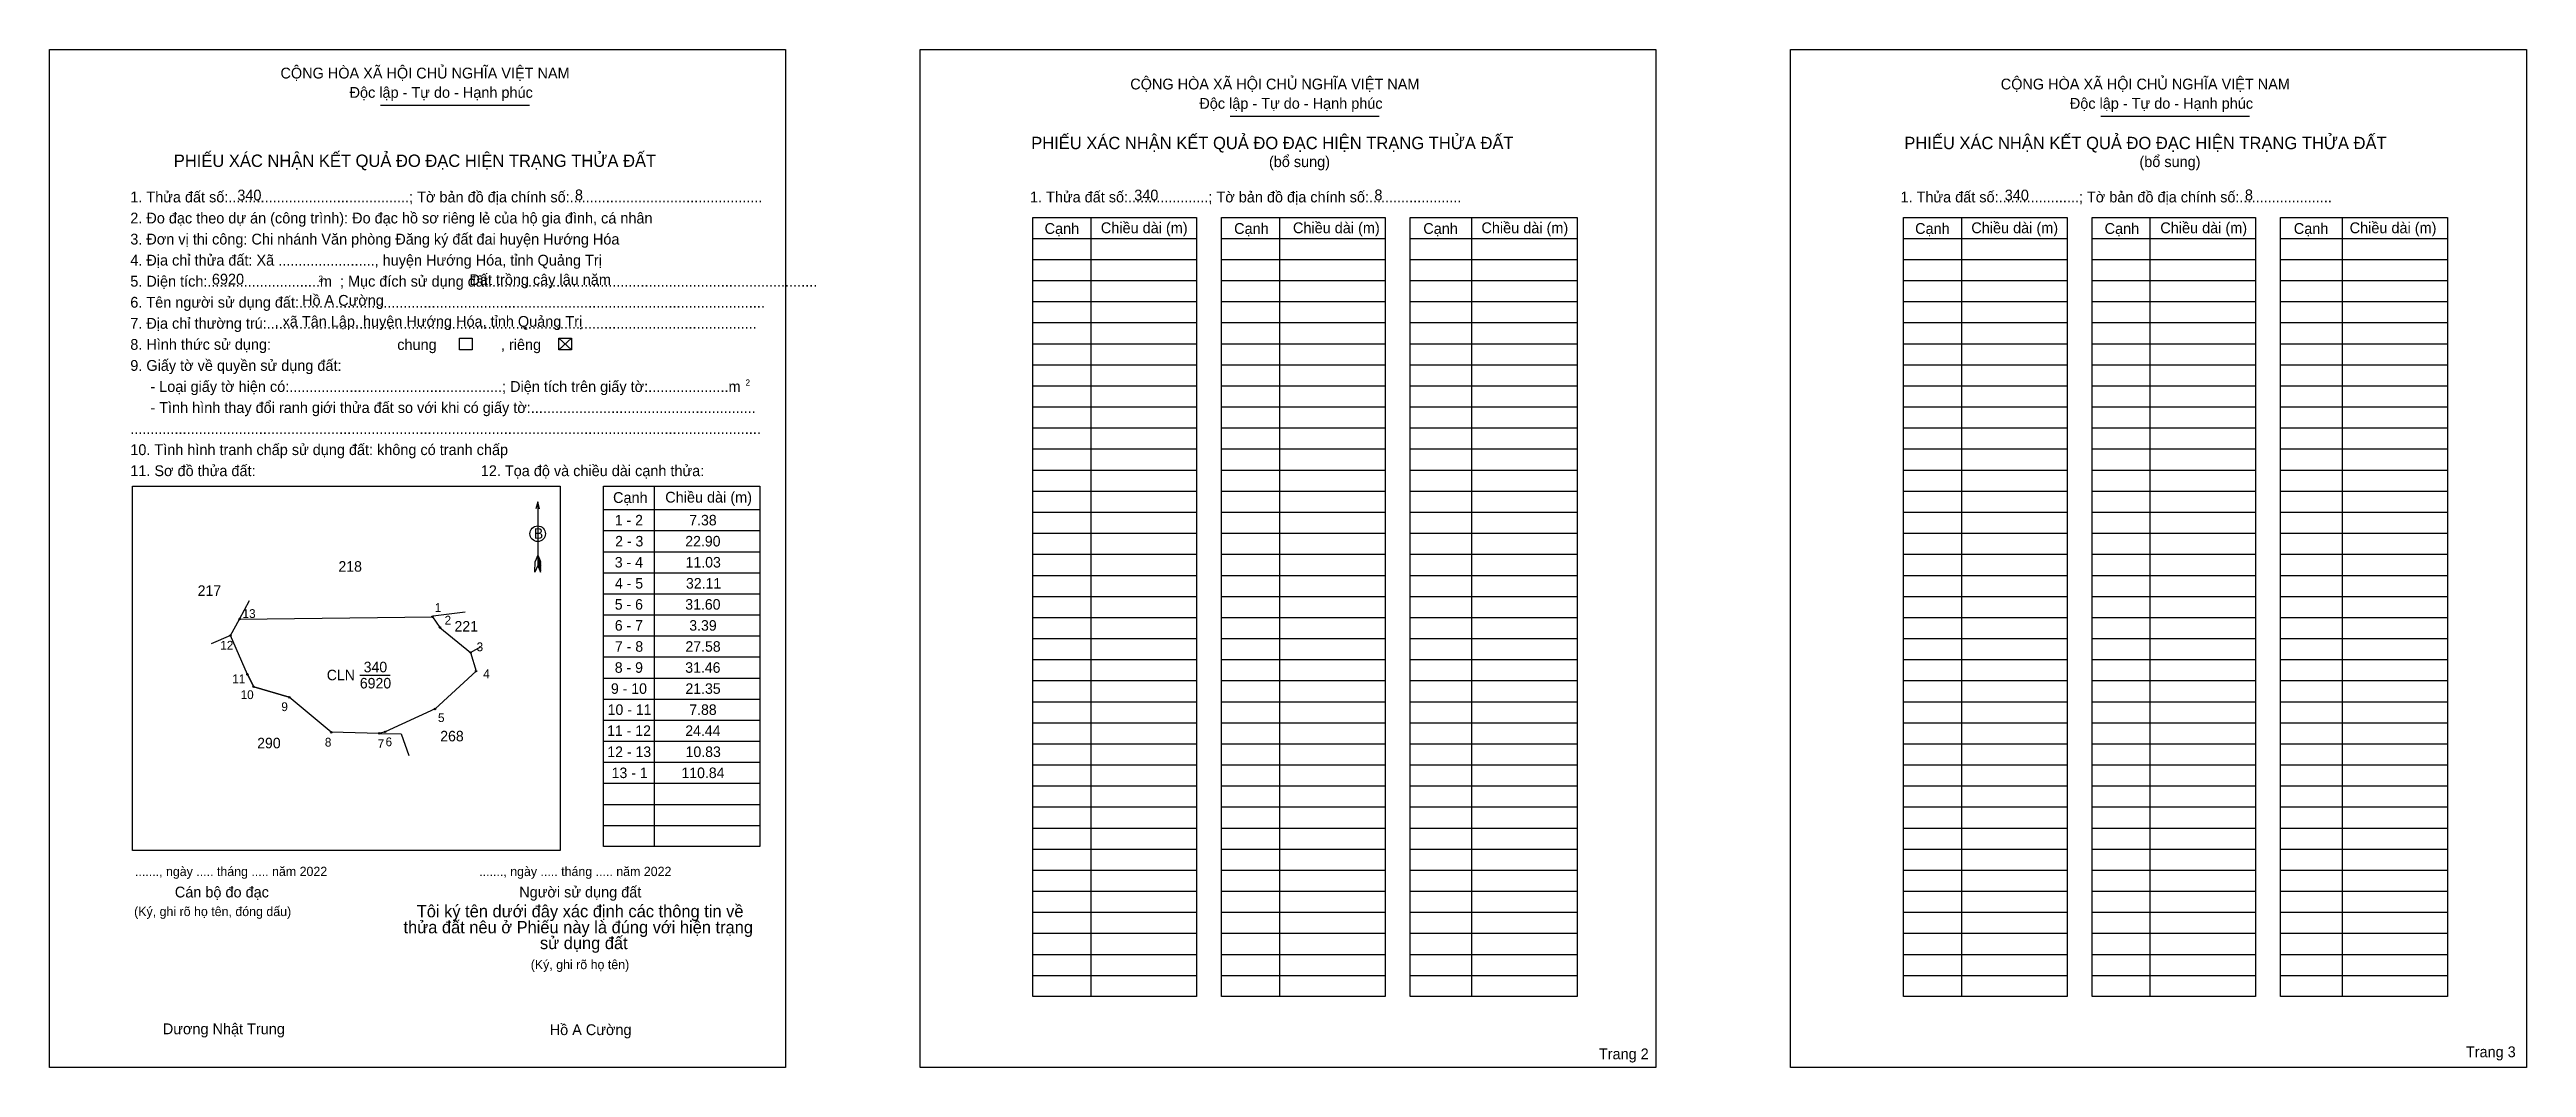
# Model space of a CAD drawing. Extents: x 544603 to 546027, y 1836902 to 1837487.
import ezdxf

# ---------------------------------------------------------------- set-up
doc = ezdxf.new("R2010")
doc.units = 0
for name, color, linetype in [('Level 1', 7, 'Continuous'), ('Level 10', 7, 'Continuous'), ('Level 11', 7, 'Continuous'), ('Level 13', 7, 'Continuous'), ('Level 2', 7, 'Continuous'), ('Level 25', 7, 'Continuous'), ('Level 27', 7, 'Continuous'), ('Level 36', 7, 'Continuous'), ('Level 48', 7, 'Continuous'), ('Level 50', 7, 'Continuous'), ('Level 52', 7, 'Continuous'), ('Level 55', 7, 'Continuous'), ('Level 6', 7, 'Continuous'), ('Level 9', 7, 'Continuous')]:
    doc.layers.add(name, color=color, linetype=linetype)

msp = doc.modelspace()

# ---------------------------------------------------------------- linework, layer by layer
at = {"layer": 'Level 1'}
for p, q in [((544603.4, 1837486.9), (544603.4, 1837486.9)), ((545103.6, 1837486.9), (545103.6, 1837486.9)), ((544793.5, 1837454.9), (544879.1, 1837454.9)), ((545281.9, 1837448.7), (545367.4, 1837448.7)), ((545782.1, 1837448.7), (545867.6, 1837448.7)), ((545201.8, 1837390.5), (545201.8, 1836942.8)), ((545310.1, 1837390.5), (545310.1, 1836942.8)), ((545420.5, 1837390.5), (545420.5, 1836942.8)), ((545702, 1837390.5), (545702, 1836942.8)), ((545810.3, 1837390.5), (545810.3, 1836942.8)), ((545920.7, 1837390.5), (545920.7, 1836942.8)), ((545168.5, 1837378.4), (545262.5, 1837378.4)), ((545276.9, 1837378.4), (545370.8, 1837378.4)), ((545385.2, 1837378.4), (545481.2, 1837378.4)), ((545668.7, 1837378.4), (545762.7, 1837378.4)), ((545777.1, 1837378.4), (545871, 1837378.4)), ((545885.4, 1837378.4), (545981.4, 1837378.4)), ((545168.5, 1837366.3), (545262.5, 1837366.3)), ((545276.9, 1837366.3), (545370.8, 1837366.3)), ((545385.2, 1837366.3), (545481.2, 1837366.3)), ((545668.7, 1837366.3), (545762.7, 1837366.3)), ((545777.1, 1837366.3), (545871, 1837366.3)), ((545885.4, 1837366.3), (545981.4, 1837366.3)), ((545168.5, 1837354.2), (545262.5, 1837354.2)), ((545276.9, 1837354.2), (545370.8, 1837354.2)), ((545385.2, 1837354.2), (545481.2, 1837354.2)), ((545668.7, 1837354.2), (545762.7, 1837354.2)), ((545777.1, 1837354.2), (545871, 1837354.2)), ((545885.4, 1837354.2), (545981.4, 1837354.2)), ((545168.5, 1837342.1), (545262.5, 1837342.1)), ((545168.5, 1837330), (545262.5, 1837330)), ((545276.9, 1837342.1), (545370.8, 1837342.1)), ((545276.9, 1837330), (545370.8, 1837330)), ((545385.2, 1837342.1), (545481.2, 1837342.1)), ((545385.2, 1837330), (545481.2, 1837330)), ((545668.7, 1837342.1), (545762.7, 1837342.1)), ((545668.7, 1837330), (545762.7, 1837330)), ((545777.1, 1837342.1), (545871, 1837342.1)), ((545777.1, 1837330), (545871, 1837330)), ((545885.4, 1837342.1), (545981.4, 1837342.1)), ((545885.4, 1837330), (545981.4, 1837330)), ((544896, 1837321.1), (544903.3, 1837314.3)), ((544896, 1837314.3), (544903.3, 1837321.1)), ((545168.5, 1837317.9), (545262.5, 1837317.9)), ((545276.9, 1837317.9), (545370.8, 1837317.9)), ((545385.2, 1837317.9), (545481.2, 1837317.9)), ((545668.7, 1837317.9), (545762.7, 1837317.9)), ((545777.1, 1837317.9), (545871, 1837317.9)), ((545885.4, 1837317.9), (545981.4, 1837317.9)), ((545168.5, 1837305.8), (545262.5, 1837305.8)), ((545276.9, 1837305.8), (545370.8, 1837305.8)), ((545385.2, 1837305.8), (545481.2, 1837305.8)), ((545668.7, 1837305.8), (545762.7, 1837305.8)), ((545777.1, 1837305.8), (545871, 1837305.8)), ((545885.4, 1837305.8), (545981.4, 1837305.8)), ((545168.5, 1837293.7), (545262.5, 1837293.7)), ((545276.9, 1837293.7), (545370.8, 1837293.7)), ((545385.2, 1837293.7), (545481.2, 1837293.7)), ((545668.7, 1837293.7), (545762.7, 1837293.7)), ((545777.1, 1837293.7), (545871, 1837293.7)), ((545885.4, 1837293.7), (545981.4, 1837293.7)), ((545168.5, 1837281.6), (545262.5, 1837281.6)), ((545276.9, 1837281.6), (545370.8, 1837281.6)), ((545385.2, 1837281.6), (545481.2, 1837281.6)), ((545668.7, 1837281.6), (545762.7, 1837281.6)), ((545777.1, 1837281.6), (545871, 1837281.6)), ((545885.4, 1837281.6), (545981.4, 1837281.6)), ((545168.5, 1837269.5), (545262.5, 1837269.5)), ((545276.9, 1837269.5), (545370.8, 1837269.5)), ((545385.2, 1837269.5), (545481.2, 1837269.5)), ((545668.7, 1837269.5), (545762.7, 1837269.5)), ((545777.1, 1837269.5), (545871, 1837269.5)), ((545885.4, 1837269.5), (545981.4, 1837269.5)), ((545168.5, 1837257.4), (545262.5, 1837257.4)), ((545168.5, 1837245.3), (545262.5, 1837245.3)), ((545276.9, 1837257.4), (545370.8, 1837257.4)), ((545276.9, 1837245.3), (545370.8, 1837245.3)), ((545385.2, 1837257.4), (545481.2, 1837257.4)), ((545385.2, 1837245.3), (545481.2, 1837245.3)), ((545668.7, 1837257.4), (545762.7, 1837257.4)), ((545668.7, 1837245.3), (545762.7, 1837245.3)), ((545777.1, 1837257.4), (545871, 1837257.4)), ((545777.1, 1837245.3), (545871, 1837245.3)), ((545885.4, 1837257.4), (545981.4, 1837257.4)), ((545885.4, 1837245.3), (545981.4, 1837245.3)), ((544651, 1837236), (544651, 1837236)), ((544950.8, 1837236.1), (544950.8, 1837029)), ((545168.5, 1837233.2), (545262.5, 1837233.2)), ((545276.9, 1837233.2), (545370.8, 1837233.2)), ((545385.2, 1837233.2), (545481.2, 1837233.2)), ((545668.7, 1837233.2), (545762.7, 1837233.2)), ((545777.1, 1837233.2), (545871, 1837233.2)), ((545885.4, 1837233.2), (545981.4, 1837233.2)), ((544883.9, 1837227), (544883.9, 1837190.4)), ((544921.7, 1837222.6), (545011.5, 1837222.6)), ((545168.5, 1837221.1), (545262.5, 1837221.1)), ((545276.9, 1837221.1), (545370.8, 1837221.1)), ((545385.2, 1837221.1), (545481.2, 1837221.1)), ((545668.7, 1837221.1), (545762.7, 1837221.1)), ((545777.1, 1837221.1), (545871, 1837221.1)), ((545885.4, 1837221.1), (545981.4, 1837221.1)), ((544921.7, 1837210.5), (545011.5, 1837210.5)), ((545168.5, 1837209), (545262.5, 1837209)), ((545276.9, 1837209), (545370.8, 1837209)), ((545385.2, 1837209), (545481.2, 1837209)), ((545668.7, 1837209), (545762.7, 1837209)), ((545777.1, 1837209), (545871, 1837209)), ((545885.4, 1837209), (545981.4, 1837209)), ((544882.3, 1837186.7), (544882.4, 1837192.7)), ((544883.9, 1837190.4), (544882.3, 1837186.7)), ((544883.9, 1837196.4), (544882.4, 1837192.7)), ((544883.9, 1837196.4), (544885.5, 1837192.7)), ((544883.9, 1837195.9), (544885.5, 1837192.2)), ((544883.9, 1837195.4), (544885.5, 1837191.6)), ((544883.9, 1837194.9), (544885.5, 1837191.1)), ((544883.9, 1837194.3), (544885.5, 1837190.5)), ((544883.9, 1837193.8), (544885.5, 1837190)), ((544883.9, 1837193.3), (544885.5, 1837189.5)), ((544883.9, 1837192.7), (544885.5, 1837188.9)), ((544883.9, 1837192.2), (544885.5, 1837188.4)), ((544883.9, 1837191.7), (544885.5, 1837187.8)), ((544883.9, 1837191.2), (544885.5, 1837187.3)), ((544883.9, 1837190.4), (544885.5, 1837186.7)), ((544885.5, 1837186.7), (544885.5, 1837192.7)), ((544921.7, 1837198.4), (545011.5, 1837198.4)), ((545168.5, 1837196.9), (545262.5, 1837196.9)), ((545276.9, 1837196.9), (545370.8, 1837196.9)), ((545385.2, 1837196.9), (545481.2, 1837196.9)), ((545668.7, 1837196.9), (545762.7, 1837196.9)), ((545777.1, 1837196.9), (545871, 1837196.9)), ((545885.4, 1837196.9), (545981.4, 1837196.9)), ((544921.7, 1837186.3), (545011.5, 1837186.3)), ((544921.7, 1837174.2), (545011.5, 1837174.2)), ((545168.5, 1837184.8), (545262.5, 1837184.8)), ((545168.5, 1837172.7), (545262.5, 1837172.7)), ((545276.9, 1837184.8), (545370.8, 1837184.8)), ((545276.9, 1837172.7), (545370.8, 1837172.7)), ((545385.2, 1837184.8), (545481.2, 1837184.8)), ((545385.2, 1837172.7), (545481.2, 1837172.7)), ((545668.7, 1837184.8), (545762.7, 1837184.8)), ((545668.7, 1837172.7), (545762.7, 1837172.7)), ((545777.1, 1837184.8), (545871, 1837184.8)), ((545777.1, 1837172.7), (545871, 1837172.7)), ((545885.4, 1837184.8), (545981.4, 1837184.8)), ((545885.4, 1837172.7), (545981.4, 1837172.7)), ((544921.7, 1837162.1), (545011.5, 1837162.1)), ((545168.5, 1837160.6), (545262.5, 1837160.6)), ((545276.9, 1837160.6), (545370.8, 1837160.6)), ((545385.2, 1837160.6), (545481.2, 1837160.6)), ((545668.7, 1837160.6), (545762.7, 1837160.6)), ((545777.1, 1837160.6), (545871, 1837160.6)), ((545885.4, 1837160.6), (545981.4, 1837160.6)), ((544921.7, 1837150), (545011.5, 1837150)), ((545168.5, 1837148.5), (545262.5, 1837148.5)), ((545276.9, 1837148.5), (545370.8, 1837148.5)), ((545385.2, 1837148.5), (545481.2, 1837148.5)), ((545668.7, 1837148.5), (545762.7, 1837148.5)), ((545777.1, 1837148.5), (545871, 1837148.5)), ((545885.4, 1837148.5), (545981.4, 1837148.5)), ((544921.7, 1837137.9), (545011.5, 1837137.9)), ((545168.5, 1837136.4), (545262.5, 1837136.4)), ((545276.9, 1837136.4), (545370.8, 1837136.4)), ((545385.2, 1837136.4), (545481.2, 1837136.4)), ((545668.7, 1837136.4), (545762.7, 1837136.4)), ((545777.1, 1837136.4), (545871, 1837136.4)), ((545885.4, 1837136.4), (545981.4, 1837136.4)), ((544921.7, 1837125.8), (545011.5, 1837125.8)), ((545168.5, 1837124.3), (545262.5, 1837124.3)), ((545276.9, 1837124.3), (545370.8, 1837124.3)), ((545385.2, 1837124.3), (545481.2, 1837124.3)), ((545668.7, 1837124.3), (545762.7, 1837124.3)), ((545777.1, 1837124.3), (545871, 1837124.3)), ((545885.4, 1837124.3), (545981.4, 1837124.3)), ((544921.7, 1837113.7), (545011.5, 1837113.7)), ((544921.7, 1837101.6), (545011.5, 1837101.6)), ((545168.5, 1837112.2), (545262.5, 1837112.2)), ((545276.9, 1837112.2), (545370.8, 1837112.2)), ((545385.2, 1837112.2), (545481.2, 1837112.2)), ((545668.7, 1837112.2), (545762.7, 1837112.2)), ((545777.1, 1837112.2), (545871, 1837112.2)), ((545885.4, 1837112.2), (545981.4, 1837112.2)), ((544921.7, 1837089.5), (545011.5, 1837089.5)), ((545168.5, 1837100.1), (545262.5, 1837100.1)), ((545168.5, 1837088), (545262.5, 1837088)), ((545276.9, 1837100.1), (545370.8, 1837100.1)), ((545276.9, 1837088), (545370.8, 1837088)), ((545385.2, 1837100.1), (545481.2, 1837100.1)), ((545385.2, 1837088), (545481.2, 1837088)), ((545668.7, 1837100.1), (545762.7, 1837100.1)), ((545668.7, 1837088), (545762.7, 1837088)), ((545777.1, 1837100.1), (545871, 1837100.1)), ((545777.1, 1837088), (545871, 1837088)), ((545885.4, 1837100.1), (545981.4, 1837100.1)), ((545885.4, 1837088), (545981.4, 1837088)), ((544921.7, 1837077.4), (545011.5, 1837077.4)), ((545168.5, 1837075.9), (545262.5, 1837075.9)), ((545276.9, 1837075.9), (545370.8, 1837075.9)), ((545385.2, 1837075.9), (545481.2, 1837075.9)), ((545668.7, 1837075.9), (545762.7, 1837075.9)), ((545777.1, 1837075.9), (545871, 1837075.9)), ((545885.4, 1837075.9), (545981.4, 1837075.9)), ((544921.7, 1837065.3), (545011.5, 1837065.3)), ((545168.5, 1837063.8), (545262.5, 1837063.8)), ((545276.9, 1837063.8), (545370.8, 1837063.8)), ((545385.2, 1837063.8), (545481.2, 1837063.8)), ((545668.7, 1837063.8), (545762.7, 1837063.8)), ((545777.1, 1837063.8), (545871, 1837063.8)), ((545885.4, 1837063.8), (545981.4, 1837063.8)), ((544921.7, 1837053.2), (545011.5, 1837053.2)), ((545168.5, 1837051.7), (545262.5, 1837051.7)), ((545276.9, 1837051.7), (545370.8, 1837051.7)), ((545385.2, 1837051.7), (545481.2, 1837051.7)), ((545668.7, 1837051.7), (545762.7, 1837051.7)), ((545777.1, 1837051.7), (545871, 1837051.7)), ((545885.4, 1837051.7), (545981.4, 1837051.7)), ((544921.7, 1837041.1), (545011.5, 1837041.1)), ((545168.5, 1837039.6), (545262.5, 1837039.6)), ((545276.9, 1837039.6), (545370.8, 1837039.6)), ((545385.2, 1837039.6), (545481.2, 1837039.6)), ((545668.7, 1837039.6), (545762.7, 1837039.6)), ((545777.1, 1837039.6), (545871, 1837039.6)), ((545885.4, 1837039.6), (545981.4, 1837039.6)), ((544896.8, 1837026.6), (544896.8, 1837026.6)), ((545168.5, 1837027.5), (545262.5, 1837027.5)), ((545276.9, 1837027.5), (545370.8, 1837027.5)), ((545385.2, 1837027.5), (545481.2, 1837027.5)), ((545668.7, 1837027.5), (545762.7, 1837027.5)), ((545777.1, 1837027.5), (545871, 1837027.5)), ((545885.4, 1837027.5), (545981.4, 1837027.5)), ((545168.5, 1837015.4), (545262.5, 1837015.4)), ((545168.5, 1837003.3), (545262.5, 1837003.3)), ((545276.9, 1837015.4), (545370.8, 1837015.4)), ((545276.9, 1837003.3), (545370.8, 1837003.3)), ((545385.2, 1837015.4), (545481.2, 1837015.4)), ((545385.2, 1837003.3), (545481.2, 1837003.3)), ((545668.7, 1837015.4), (545762.7, 1837015.4)), ((545668.7, 1837003.3), (545762.7, 1837003.3)), ((545777.1, 1837015.4), (545871, 1837015.4)), ((545777.1, 1837003.3), (545871, 1837003.3)), ((545885.4, 1837015.4), (545981.4, 1837015.4)), ((545885.4, 1837003.3), (545981.4, 1837003.3)), ((545168.5, 1836991.2), (545262.5, 1836991.2)), ((545276.9, 1836991.2), (545370.8, 1836991.2)), ((545385.2, 1836991.2), (545481.2, 1836991.2)), ((545668.7, 1836991.2), (545762.7, 1836991.2)), ((545777.1, 1836991.2), (545871, 1836991.2)), ((545885.4, 1836991.2), (545981.4, 1836991.2)), ((545168.5, 1836979.1), (545262.5, 1836979.1)), ((545276.9, 1836979.1), (545370.8, 1836979.1)), ((545385.2, 1836979.1), (545481.2, 1836979.1)), ((545668.7, 1836979.1), (545762.7, 1836979.1)), ((545777.1, 1836979.1), (545871, 1836979.1)), ((545885.4, 1836979.1), (545981.4, 1836979.1)), ((545168.5, 1836967), (545262.5, 1836967)), ((545276.9, 1836967), (545370.8, 1836967)), ((545385.2, 1836967), (545481.2, 1836967)), ((545668.7, 1836967), (545762.7, 1836967)), ((545777.1, 1836967), (545871, 1836967)), ((545885.4, 1836967), (545981.4, 1836967)), ((545168.5, 1836954.9), (545262.5, 1836954.9)), ((545276.9, 1836954.9), (545370.8, 1836954.9)), ((545385.2, 1836954.9), (545481.2, 1836954.9)), ((545668.7, 1836954.9), (545762.7, 1836954.9)), ((545777.1, 1836954.9), (545871, 1836954.9)), ((545885.4, 1836954.9), (545981.4, 1836954.9)), ((545026.3, 1836902), (545026.3, 1836902)), ((545526.5, 1836902), (545526.5, 1836902))]:
    msp.add_line(p, q, dxfattribs=at)
for points in [[(545168.5, 1837390.5), (545262.5, 1837390.5), (545262.5, 1836942.8), (545168.5, 1836942.8)], [(545276.9, 1837390.5), (545370.8, 1837390.5), (545370.8, 1836942.8), (545276.9, 1836942.8)], [(545385.2, 1837390.5), (545481.2, 1837390.5), (545481.2, 1836942.8), (545385.2, 1836942.8)], [(545668.7, 1837390.5), (545762.7, 1837390.5), (545762.7, 1836942.8), (545668.7, 1836942.8)], [(545777.1, 1837390.5), (545871, 1837390.5), (545871, 1836942.8), (545777.1, 1836942.8)], [(545885.4, 1837390.5), (545981.4, 1837390.5), (545981.4, 1836942.8), (545885.4, 1836942.8)], [(544651, 1837236), (544896.8, 1837236), (544896.8, 1837026.6), (544651, 1837026.6)], [(544921.7, 1837236.1), (545011.5, 1837236.1), (545011.5, 1837029), (544921.7, 1837029)]]:
    msp.add_lwpolyline(points, close=True, dxfattribs=at)
msp.add_lwpolyline([(544884.9, 1837223.1), (544883.9, 1837227), (544882.8, 1837223.1)], dxfattribs=at)
msp.add_circle((544883.9, 1837208.7), 4.47, dxfattribs=at)
at = {"layer": 'Level 10'}
msp.add_lwpolyline([(544707.3, 1837150.2), (544712.6, 1837159.7), (544823.4, 1837161), (544827.7, 1837154.9), (544845.3, 1837140.4), (544848.5, 1837129.8), (544824.9, 1837108), (544796.2, 1837094.8), (544792.9, 1837094), (544765.3, 1837094.6), (544741.1, 1837114.7), (544720.7, 1837120.8), (544717.1, 1837127.9)], close=True, dxfattribs=at)
at = {"layer": 'Level 11'}
for centre in [(544712.6, 1837159.7), (544823.4, 1837161), (544707.3, 1837150.2), (544707.3, 1837150.2), (544827.7, 1837154.9), (544845.3, 1837140.4), (544848.5, 1837129.8), (544717.1, 1837127.9), (544720.7, 1837120.8), (544741.1, 1837114.7), (544824.9, 1837108), (544765.3, 1837094.6), (544792.9, 1837094), (544796.2, 1837094.8)]:
    msp.add_circle(centre, 0.403, dxfattribs=at)
at = {"layer": 'Level 2'}
for points in [[(544603.4, 1837486.9), (545026.3, 1837486.9), (545026.3, 1836902), (544603.4, 1836902)], [(545103.6, 1837486.9), (545526.5, 1837486.9), (545526.5, 1836902), (545103.6, 1836902)], [(545603.8, 1837486.9), (546026.7, 1837486.9), (546026.7, 1836902), (545603.8, 1836902)]]:
    msp.add_lwpolyline(points, close=True, dxfattribs=at)
at = {"layer": 'Level 25'}
for p, q in [((544717.1, 1837127.9), (544720.7, 1837120.8)), ((544720.7, 1837120.8), (544741.1, 1837114.7)), ((544796.2, 1837094.8), (544792.9, 1837094))]:
    msp.add_line(p, q, dxfattribs=at)
at = {"layer": 'Level 27'}
for p, q in [((544712.6, 1837159.7), (544718.3, 1837170.4)), ((544707.3, 1837150.2), (544696.2, 1837145.5))]:
    msp.add_line(p, q, dxfattribs=at)
at = {"layer": 'Level 50'}
for points in [[(544838.9, 1837321.1), (544846.2, 1837321.1), (544846.2, 1837314.3), (544838.9, 1837314.3)], [(544896, 1837321.1), (544903.3, 1837321.1), (544903.3, 1837314.3), (544896, 1837314.3)]]:
    msp.add_lwpolyline(points, close=True, dxfattribs=at)
at = {"layer": 'Level 9'}
for p, q in [((544823.4, 1837161), (544823.9, 1837161.5)), ((544823.9, 1837161.5), (544842.2, 1837163.8)), ((544845.3, 1837140.4), (544851.4, 1837144)), ((544781.7, 1837127.5), (544799.2, 1837127.5)), ((544792.9, 1837094), (544805.4, 1837093.7)), ((544805.4, 1837093.7), (544809.9, 1837081.3))]:
    msp.add_line(p, q, dxfattribs=at)

# ---------------------------------------------------------------- texts
at = {"layer": 'Level 1'}
for s, height, p in [('CỘNG HÒA XÃ HỘI CHỦ NGHĨA VIỆT NAM', 6.212, (544736.1, 1837470.3)), ('CỘNG HÒA XÃ HỘI CHỦ NGHĨA VIỆT NAM', 6.212, (545224.4, 1837464)), ('CỘNG HÒA XÃ HỘI CHỦ NGHĨA VIỆT NAM', 6.212, (545724.6, 1837464)), ('Độc lập - Tự do - Hạnh phúc', 6.212, (544775.8, 1837459.2)), ('Độc lập - Tự do - Hạnh phúc', 6.212, (545264.1, 1837452.9)), ('Độc lập - Tự do - Hạnh phúc', 6.212, (545764.3, 1837452.9)), ('PHIẾU XÁC NHẬN KẾT QUẢ ĐO ĐẠC HIỆN TRẠNG THỬA ĐẤT', 7.1, (544674.8, 1837419.5)), ('PHIẾU XÁC NHẬN KẾT QUẢ ĐO ĐẠC HIỆN TRẠNG THỬA ĐẤT', 7.1, (545167.5, 1837429.7)), ('PHIẾU XÁC NHẬN KẾT QUẢ ĐO ĐẠC HIỆN TRẠNG THỬA ĐẤT', 7.1, (545669.2, 1837429.7)), ('(bổ sung)', 6.21, (545304.1, 1837419.4)), ('(bổ sung)', 6.21, (545804.3, 1837419.4)), ('1. Thửa đất số:.............................................; Tờ bản đồ địa chính số:................................................', 6.212, (544649.8, 1837399.1)), ('1. Thửa đất số:....................; Tờ bản đồ địa chính số:.......................', 6.212, (545166.8, 1837399.1)), ('1. Thửa đất số:....................; Tờ bản đồ địa chính số:.......................', 6.212, (545667, 1837399.1)), ('2. Đo đạc theo dự án (công trình): Đo đạc hồ sơ riêng lẻ của hộ gia đình, cá nhân', 6.212, (544649.8, 1837387)), ('Cạnh', 6.21, (545175.2, 1837381)), ('Chiều dài (m)', 6.212, (545207.5, 1837381.4)), ('Cạnh', 6.21, (545284.1, 1837381)), ('Chiều dài (m)', 6.212, (545317.9, 1837381.4)), ('Cạnh', 6.21, (545392.8, 1837381)), ('Chiều dài (m)', 6.212, (545426.2, 1837381.4)), ('Cạnh', 6.21, (545675.4, 1837381)), ('Chiều dài (m)', 6.212, (545707.7, 1837381.4)), ('Cạnh', 6.21, (545784.3, 1837381)), ('Chiều dài (m)', 6.212, (545816.3, 1837381.4)), ('Cạnh', 6.21, (545893, 1837381)), ('Chiều dài (m)', 6.212, (545925.1, 1837381.4)), ('3. Đơn vị thi công: Chi nhánh Văn phòng Đăng ký đất đai huyện Hướng Hóa', 6.212, (544649.8, 1837374.9)), ('4. Địa chỉ thửa đất: Xã ........................, huyện Hướng Hóa, tỉnh Quảng Trị', 6.212, (544649.8, 1837362.8)), ('5. Diện tích:............................m  ; Mục đích sử dụng đất:.................................................................................', 6.212, (544649.8, 1837350.7)), ('6. Tên người sử dụng đất:....................................................................................................................', 6.212, (544649.8, 1837338.6)), ('2', 3.55, (544757.9, 1837353.5)), ('7. Địa chỉ thường trú:..........................................................................................................................', 6.212, (544649.8, 1837326.5)), ('chung                , riêng', 6.212, (544803.2, 1837314.3)), ('9. Giấy tờ về quyền sử dụng đất:', 6.212, (544649.8, 1837302.3)), ('     - Loại giấy tờ hiện có:.....................................................; Diện tích trên giấy tờ:....................m', 6.212, (544649.8, 1837290.2)), ('2', 3.55, (545003.3, 1837293.8)), ('     - Tình hình thay đổi ranh giới thửa đất so với khi có giấy tờ:........................................................', 6.212, (544649.8, 1837278.1)), ('10. Tình hình tranh chấp sử dụng đất: không có tranh chấp', 6.212, (544649.8, 1837253.9)), ('.............................................................................................................................................................', 6.212, (544649.8, 1837266)), ('11. Sơ đồ thửa đất:', 6.212, (544649.8, 1837241.8)), ('12. Tọa độ và chiều dài cạnh thửa:', 6.212, (544851.2, 1837241.8)), ('Cạnh', 6.21, (544927.2, 1837226.4)), ('Chiều dài (m)', 6.212, (544957.2, 1837226.6)), ('B', 6.05, (544881.7, 1837205.8)), ('......., ngày ..... tháng ..... năm 2022', 5.325, (544652.5, 1837012)), ('......., ngày ..... tháng ..... năm 2022', 5.325, (544850.3, 1837012)), ('Cán bộ đo đạc', 6.212, (544675.4, 1836999.7)), ('Người sử dụng đất', 6.212, (544873.3, 1836999.7)), ('(Ký, ghi rõ họ tên, đóng dấu)', 5.325, (544652, 1836989)), ('Tôi ký tên dưới đây xác định các thông tin về', 7.059, (544814.4, 1836988.3)), ('thửa đất nêu ở Phiếu này là đúng với hiện trạng', 7.059, (544806.8, 1836979.1)), ('sử dụng đất', 7.059, (544885.2, 1836970)), ('(Ký, ghi rõ họ tên)', 5.325, (544879.9, 1836958.5)), ('Dương Nhật Trung', 6.212, (544668.5, 1836921.1)), ('Trang 2', 6.21, (545493.7, 1836906.7)), ('Trang 3', 6.21, (545991.9, 1836907.9))]:
    msp.add_text(s, height=height, dxfattribs=at).set_placement(p)
at = {"layer": 'Level 13'}
for s, p in [('CLN', (544762.7, 1837124.5)), ('340', (544783.9, 1837129.1)), ('6920', (544781.7, 1837119.8))]:
    msp.add_text(s, height=6.05, dxfattribs=at).set_placement(p)
at = {"layer": 'Level 36'}
for s, p in [('218', (544769.4, 1837186.9)), ('217', (544688.5, 1837173)), ('221', (544836.1, 1837152.5)), ('290', (544722.7, 1837085.4)), ('268', (544827.9, 1837089.4))]:
    msp.add_text(s, height=6.05, dxfattribs=at).set_placement(p)
at = {"layer": 'Level 48'}
msp.add_text('8. Hình thức sử dụng:', height=6.212, dxfattribs=at).set_placement((544649.8, 1837314.4))
at = {"layer": 'Level 52'}
for s, p in [('1 - 2', (544928.2, 1837213.5)), ('7.38', (544971, 1837213.5)), ('2 - 3', (544928.4, 1837201.4)), ('22.90', (544968.7, 1837201.4)), ('3 - 4', (544928.2, 1837189.3)), ('11.03', (544968.9, 1837189.3)), ('4 - 5', (544928.3, 1837177.2)), ('32.11', (544969.1, 1837177.2)), ('5 - 6', (544928.2, 1837165.1)), ('6 - 7', (544928.2, 1837153)), ('31.60', (544968.7, 1837165.1)), ('3.39', (544971, 1837153)), ('7 - 8', (544928.3, 1837140.9)), ('27.58', (544968.8, 1837140.9)), ('8 - 9', (544928.2, 1837128.8)), ('31.46', (544968.7, 1837128.8)), ('9 - 10', (544926, 1837116.7)), ('21.35', (544968.8, 1837116.7)), ('10 - 11', (544924.1, 1837104.6)), ('7.88', (544971, 1837104.6)), ('11 - 12', (544923.8, 1837092.5)), ('24.44', (544968.7, 1837092.5)), ('12 - 13', (544923.9, 1837080.4)), ('13 - 1', (544926.4, 1837068.3)), ('110.84', (544966.5, 1837068.3)), ('10.83', (544968.9, 1837080.4))]:
    msp.add_text(s, height=6.05, dxfattribs=at).set_placement(p)
at = {"layer": 'Level 55'}
for s, p in [('13', (544712.5, 1837159.7)), ('1', (544823.4, 1837161)), ('12', (544707.2, 1837150.2)), ('2', (544827.6, 1837154.9)), ('3', (544845.3, 1837140.4)), ('4', (544848.4, 1837129.8)), ('11', (544717, 1837127.9)), ('10', (544720.5, 1837120.8)), ('9', (544741, 1837114.7)), ('5', (544824.8, 1837108)), ('8', (544765.3, 1837094.6)), ('7', (544792.8, 1837094)), ('6', (544796.1, 1837094.8))]:
    msp.add_text(s, height=0.202, dxfattribs=at).set_placement(p)
at = {"layer": 'Level 6'}
for s, height, p in [('340', 6.21, (544711.3, 1837400.2)), ('8', 6.21, (544905.3, 1837400.3)), ('340', 6.21, (545226.7, 1837400.2)), ('8', 6.21, (545364.7, 1837400.3)), ('340', 6.21, (545726.9, 1837400.2)), ('8', 6.21, (545864.9, 1837400.3)), ('6920', 6.21, (544696.7, 1837351.9)), ('Đất trồng cây lâu năm', 6.212, (544844.7, 1837351.6)), ('Hồ A Cường', 6.21, (544748.5, 1837339.7)), (', xã Tân Lập, huyện Hướng Hóa, tỉnh Quảng Trị', 6.212, (544732.7, 1837327.6)), ('Hồ A Cường', 6.21, (544890.8, 1836920.6))]:
    msp.add_text(s, height=height, dxfattribs=at).set_placement(p)
at = {"layer": 'Level 9'}
for s, p in [('13', (544714.3, 1837160.3)), ('1', (544824.8, 1837163.8)), ('2', (544830.4, 1837156.5)), ('12', (544701.5, 1837142.1)), ('3', (544848.8, 1837141.2)), ('4', (544852.6, 1837125.7)), ('11', (544708.4, 1837122.8)), ('10', (544713.2, 1837113.7)), ('9', (544736.6, 1837106.8)), ('5', (544826.6, 1837100.5)), ('8', (544761.6, 1837086.4)), ('7', (544791.9, 1837085.5)), ('6', (544796.5, 1837086.6))]:
    msp.add_text(s, height=5.04, dxfattribs=at).set_placement(p)

doc.saveas('drawing.dxf')
